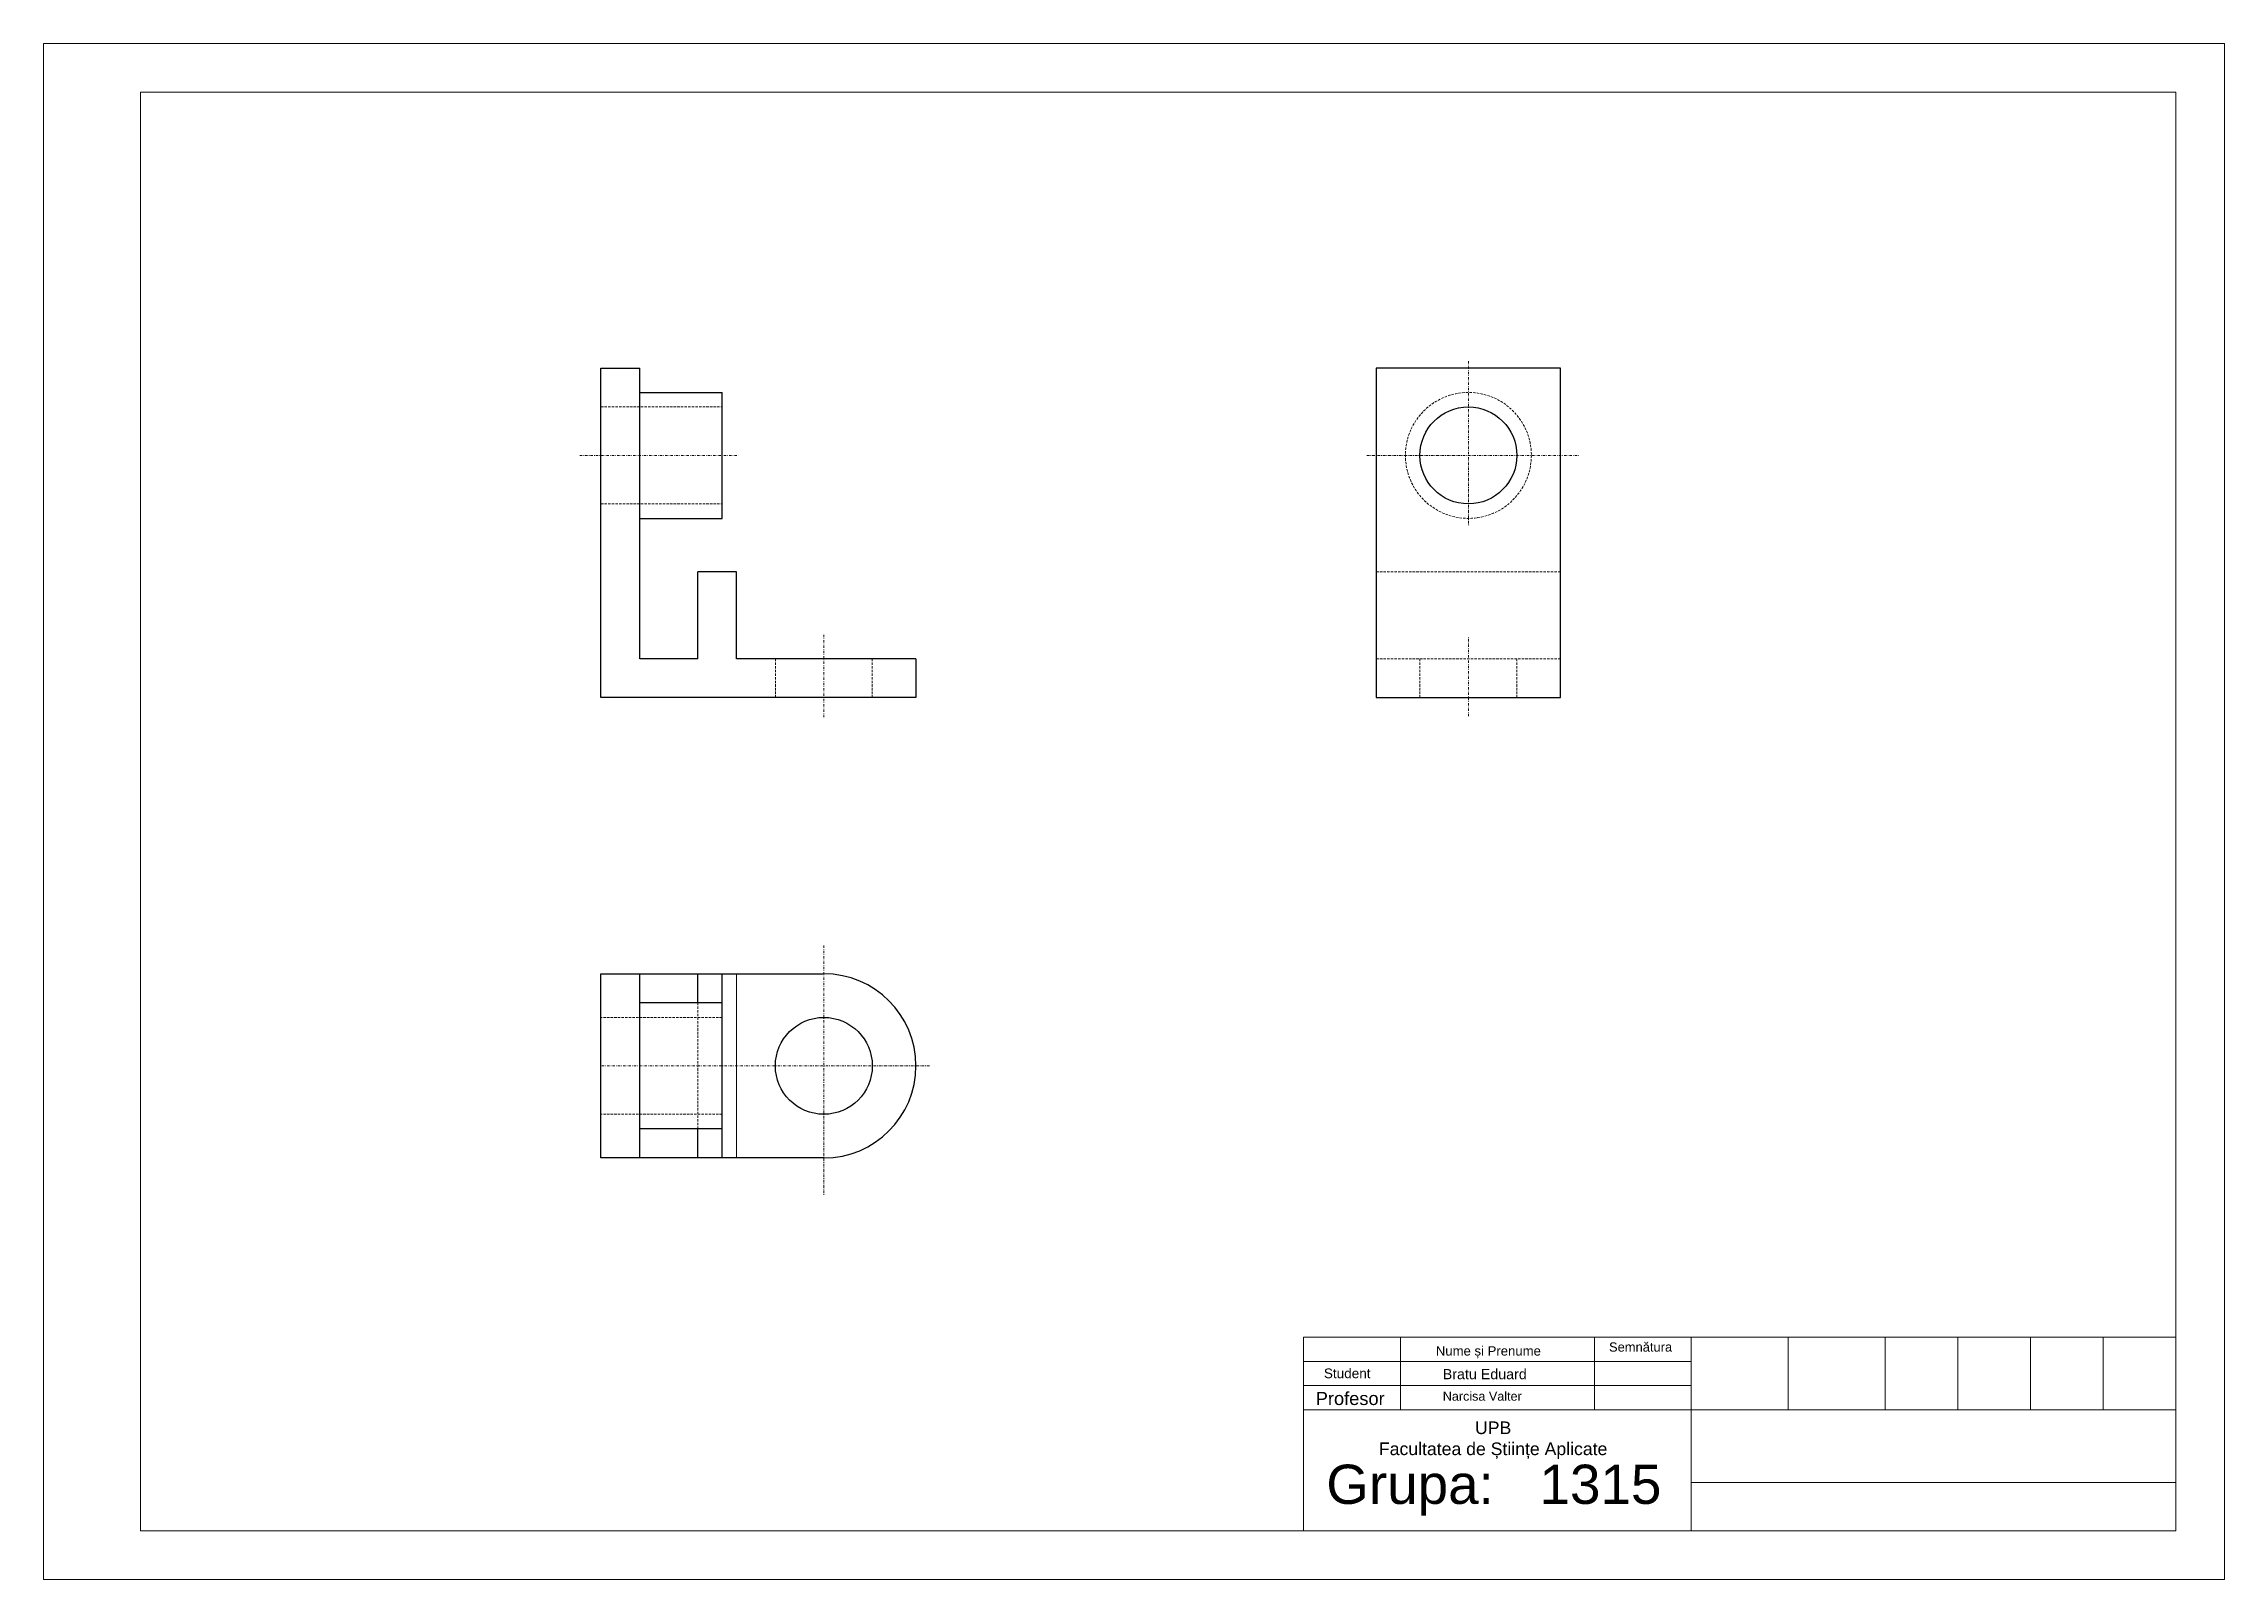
# Model space of a CAD drawing. Header units: inches. Extents: x -20 to 430, y -10 to 307.
import ezdxf

# ---------------------------------------------------------------- set-up
doc = ezdxf.new("R2010")
doc.units = ezdxf.units.IN
doc.header["$MEASUREMENT"] = 0
doc.linetypes.add('DASHDOT', pattern=[1, 0.5, -0.25, 0, -0.25])
doc.linetypes.add('DASHED', pattern=[0.75, 0.5, -0.25])
doc.layers.get('0').update_dxf_attribs({"lineweight": 15})
for name, color, linetype, lineweight in [('AXE', 90, 'DASHDOT', 15), ('GROASE', 7, 'Continuous', 30), ('SUBTIRI', 7, 'DASHED', 20)]:
    doc.layers.add(name, color=color, linetype=linetype, lineweight=lineweight)
doc.styles.get("Standard").update_dxf_attribs({"font": 'arial.ttf'})

msp = doc.modelspace()

# ---------------------------------------------------------------- linework, layer by layer
for p, q in [((-20, 307), (430, 307)), ((-20, -10), (-20, 307)), ((430, 307), (430, -10)), ((0, 0), (0, 297)), ((0, 297), (420, 297)), ((0, 297), (95, 297)), ((420, 297), (420, 0)), ((123, 77), (123, 115)), ((420, 40), (240, 40)), ((240, 40), (240, 0)), ((260, 40), (260, 25)), ((300, 40), (300, 25)), ((320, 40), (320, 0)), ((340, 40), (340, 25)), ((360, 40), (360, 25)), ((375, 40), (375, 25)), ((390, 40), (390, 25)), ((405, 40), (405, 25)), ((320, 35), (240, 35)), ((320, 30), (240, 30)), ((420, 25), (240, 25)), ((420, 10), (320, 10)), ((420, 0), (0, 0)), ((430, -10), (-20, -10))]:
    msp.add_line(p, q)
at = {"layer": 'AXE'}
for p, q in [((274, 241.47), (274, 207.44)), ((90.66, 222), (123.33, 222)), ((253.07, 222), (296.89, 222)), ((141, 184.97), (141, 167.84)), ((141, 184.97), (141, 167.84)), ((274, 168.16), (274, 184.57)), ((141, 120.85), (141, 69.37)), ((162.78, 96), (95, 96))]:
    msp.add_line(p, q, dxfattribs=at)
at = {"layer": 'GROASE'}
for p, q in [((95, 240), (103, 240)), ((95, 172), (95, 240)), ((103, 180), (103, 240)), ((293, 240), (255, 240)), ((255, 240), (255, 172)), ((293, 172), (293, 240)), ((103, 235), (120, 235)), ((120, 209), (120, 235)), ((103, 209), (120, 209)), ((115, 180), (115, 198)), ((123, 198), (115, 198)), ((123, 180), (123, 198)), ((115, 180), (103, 180)), ((160, 180), (123, 180)), ((160, 180), (160, 172)), ((160, 172), (95, 172)), ((255, 172), (293, 172)), ((95, 115), (141, 115)), ((95, 77), (95, 115)), ((103, 77), (103, 115)), ((115, 109), (115, 115)), ((120, 77), (120, 115)), ((120, 109), (103, 109)), ((120, 83), (103, 83)), ((115, 77), (115, 83)), ((141, 77), (95, 77))]:
    msp.add_line(p, q, dxfattribs=at)
for centre in [(274, 222), (141, 96)]:
    msp.add_circle(centre, 10, dxfattribs=at)
for start, end in [(0, 90), (270, 0)]:
    msp.add_arc((141, 96), 19, start, end, dxfattribs=at)
at = {"layer": 'SUBTIRI'}
for p, q in [((95, 232), (120, 232)), ((95, 212), (120, 212)), ((255, 198), (293, 198)), ((131, 180), (131, 172)), ((151, 180), (151, 172)), ((255, 180), (293, 180)), ((255, 180), (293, 180)), ((264, 180), (264, 172)), ((284, 172), (284, 180)), ((115, 83), (115, 109)), ((120, 106), (95, 106)), ((120, 86), (95, 86))]:
    msp.add_line(p, q, dxfattribs=at)
msp.add_circle((274, 222), 13, dxfattribs=at)

# ---------------------------------------------------------------- texts
at = {"attachment_point": 1}
for s, width, gutter_width, heights, insert, char_height in [('Nume și Prenume', 506.5253, 9.7, [0], (267.28, 38.14), 1.9393), ('Semn{\\fArial|b0|i0|c238|p34;ă}tura', 219.0905, 9.53, [1.97], (303.02, 38.92), 1.9068), ('Student', 13.0298, 1, [4.98], (244.18, 33.53), 2), ('Bratu Eduard', 631.94, 10.53, [0], (268.71, 33.42), 2.1065), ('Profesor', 289.2865, 13.48, [0], (242.5, 28.69), 2.696), ('Narcisa Valter', 242.0727, 9.28, [0], (268.72, 28.74), 1.857), ('\\pxqc;UPB\\PFacultatea de Științe Aplicate', 2298.9383, 13.03, [52.66], (-870.36, 22.6), 2.6055), ('Grupa:   1315', 1257.4114, 40.48, [0], (244.68, 13.68), 8.0958)]:
    msp.add_mtext_dynamic_manual_height_columns(s, width=width, gutter_width=gutter_width, heights=heights, dxfattribs=dict(at, insert=insert, char_height=char_height))

doc.saveas('drawing.dxf')
